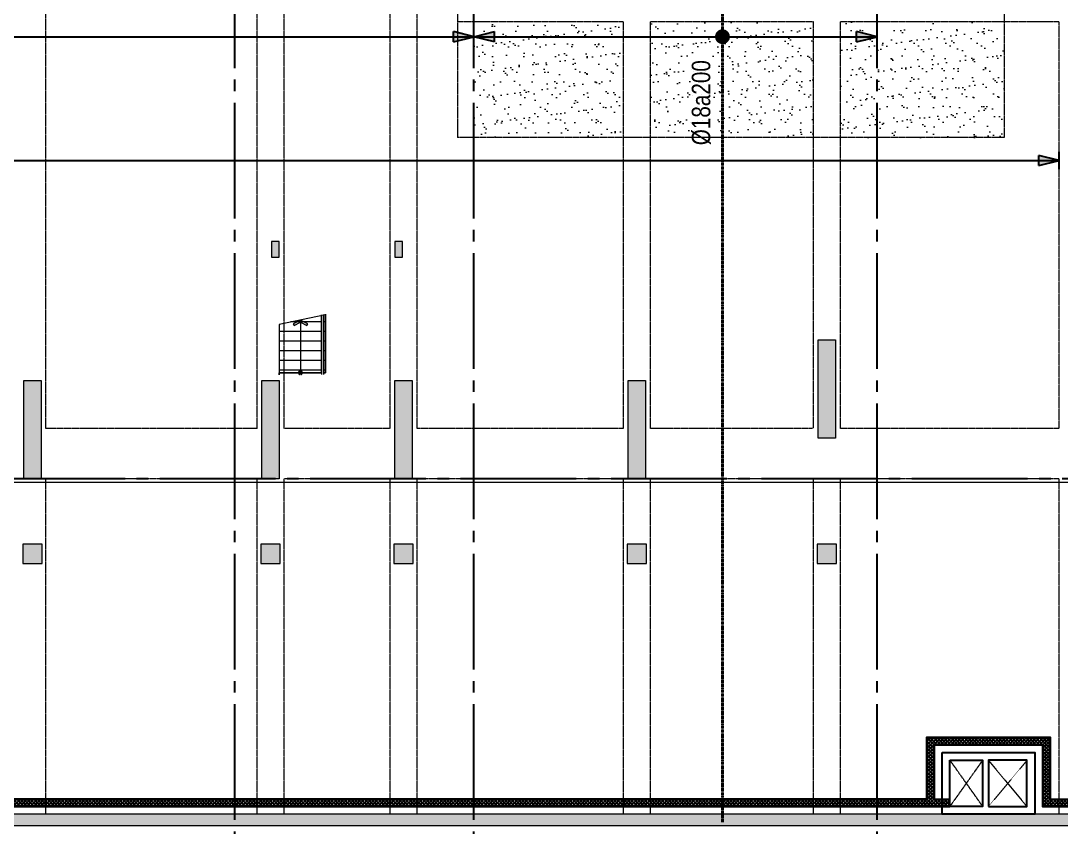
# Model space of a CAD drawing. Header units: millimetres. Extents: x -3819597 to -2591384, y 582389 to 820195.
# Drawn here: x -2701407 to -2674432, y 600944 to 621859 of the extents above; entities that cross this region are included whole.
import ezdxf
from ezdxf.enums import TextEntityAlignment as Align
from ezdxf.xclip import XClip

# ---------------------------------------------------------------- set-up
doc = ezdxf.new("R2010")
doc.units = ezdxf.units.MM
doc.header["$MEASUREMENT"] = 0
doc.header["$XCLIPFRAME"] = 0
for name, pattern in [('CENTER', [2, 1.25, -0.25, 0.25, -0.25]), ('CHG_XX_Cot_Ham 2$0$MB_Luoi truc$0$HTT Hidden 21', [3, 2, -1]), ('CHG_XX_Damsan_Ham 2$0$CHG_XX_Damsan_Ham 2$0$HIDDEN', [0.375, 0.25, -0.125]), ('CHG_XX_Damsan_Ham 2$0$MB Ham 2$0$Hidden21', [3, 2, -1]), ('CHG_XX_Luoi truc$0$MB_Luoi truc$0$Center101', [13, 10, -1, 1, -1]), ('HIDDEN', [0.375, 0.25, -0.125])]:
    doc.linetypes.add(name, pattern=pattern)
doc.layers.get('0').update_dxf_attribs({"lineweight": 9})
doc.layers.get('Defpoints').update_dxf_attribs({"color": 10, "lineweight": 0})
for name, color, linetype in [('02HN. TEXT B', 1, 'Continuous'), ('08HN. SSS X', 6, 'Continuous'), ('12HN. GRID', 1, 'CENTER'), ('CHG_XX_Damsan_Ham 2$0$CHG_XX_Damsan_Ham 2$0$MEP-00-GENERAL-35', 2, 'Continuous'), ('CHG_XX_Damsan_Ham 2$0$MB Ham 2$0$Staircase', 30, 'Continuous'), ('CHG_XX_Damsan_Ham 2$0$MB Ham 2$0$Staircase Hidden', 34, 'CHG_XX_Damsan_Ham 2$0$MB Ham 2$0$Hidden21'), ('CHG_XX_Luoi truc$0$Grid', 34, 'Continuous'), ('CHG_XX_Luoi truc$0$Grid Line', 8, 'CHG_XX_Luoi truc$0$MB_Luoi truc$0$Center101'), ('dim', 51, 'Continuous')]:
    doc.layers.add(name, color=color, linetype=linetype)
for name, color, linetype, lineweight, plot in [('CHG_XX_Cot_Ham 2$0$NS-Column-H2', 90, 'Continuous', 13, False), ('CHG_XX_Cot_Ham 2$0$NS-Column-H2 @ 1', 90, 'Continuous', 13, False), ('CHG_XX_Cot_Ham 2$0$NS-Column-H2 @ 150', 90, 'Continuous', 13, False)]:
    doc.layers.add(name, color=color, linetype=linetype, lineweight=lineweight, plot=plot)
for name, color, linetype, lineweight in [('CHG_XX_Cot_Ham 2$0$NS-Pier-H2', 150, 'Continuous', 13), ('CHG_XX_Cot_Ham 2$0$NS-Pier-H2 @ 1', 150, 'Continuous', 13), ('CHG_XX_Cot_Ham 2$0$NS-Pier-H2 @ 150', 150, 'Continuous', 13), ("CHG_XX_Damsan_Ham 2$0$CHG_XX_Damsan_Ham 2$0$'S_General_Hidden_1 Thin", 1, 'CHG_XX_Damsan_Ham 2$0$CHG_XX_Damsan_Ham 2$0$HIDDEN', 18), ('CHG_XX_Damsan_Ham 2$0$CHG_XX_Damsan_Ham 2$0$CHG_XX_Damsan_Ham 2$0$Start net bao', 3, 'Continuous', 18), ('CHG_XX_Damsan_Ham 2$0$CHG_XX_Damsan_Ham 2$0$DBAO', 3, 'Continuous', 13), ('CHG_XX_Damsan_Ham 2$0$CHG_XX_Damsan_Ham 2$0$DMo', 9, 'CHG_XX_Damsan_Ham 2$0$CHG_XX_Damsan_Ham 2$0$HIDDEN', 9), ('CHG_XX_Damsan_Ham 2$0$CHG_XX_Damsan_Ham 2$0$DTE-MEP-H-SLAB TEXT', 3, 'Continuous', 0), ('CHG_XX_Damsan_Ham 2$0$CHG_XX_Damsan_Ham 2$0$mach ngung thi cong', 6, 'Continuous', 13), ('CHG_XX_Damsan_Ham 2$0$CHG_XX_Damsan_Ham 2$0$Start hatch', 8, 'Continuous', 25), ('CHG_XX_Damsan_Ham 2$0$CHG_XX_Damsan_Ham 2$0$Start net bao', 3, 'Continuous', 18), ('CHG_XX_Damsan_Ham 2$0$HATCH', 57, 'Continuous', 9), ('CHG_XX_Damsan_Ham 2$0$mach ngung thi cong', 6, 'Continuous', 13), ('CHG_XX_Damsan_Ham 2$0$tam cap ram', 8, 'Continuous', 5), ('thep chay suot', 5, 'HIDDEN', 40)]:
    doc.layers.add(name, color=color, linetype=linetype, lineweight=lineweight)
doc.styles.add('[HN042014]STYLE', font='arial.ttf', dxfattribs={"width": 0.8})
doc.styles.add('CHG_XX_Luoi truc$0$MB_Luoi truc$0$Grid A-F$0$VNI-HelveCB', font='VHELVCB_0.TTF')

# ---------------------------------------------------------------- blocks, each defined once
blk = doc.blocks.new('*U690')
at = {"layer": '12HN. GRID', "linetype": 'Continuous'}
h = blk.add_hatch(color=256, dxfattribs=at)
h.dxf.hatch_style = 1
h.paths.add_polyline_path([(-44, 1971.4), (44, 1971.4), (0, 2147.4)])
h = blk.add_hatch(color=256, dxfattribs=at)
h.dxf.hatch_style = 1
h.paths.add_polyline_path([(0, -1335.9), (44, -1159.9), (-44, -1159.9)])
for p, q in [((-75, 2147.4), (75, 2147.4)), ((-44, 1971.4), (0, 2147.4)), ((0, 2147.4), (0, -1335.9)), ((0, 2147.4), (44, 1971.4)), ((-44, 1971.4), (44, 1971.4)), ((-44, -1159.9), (44, -1159.9)), ((-44, -1159.9), (0, -1335.9)), ((0, -1335.9), (44, -1159.9)), ((-75, -1335.9), (75, -1335.9))]:
    blk.add_line(p, q, dxfattribs=at)
at = {"layer": '12HN. GRID', "linetype": 'Continuous', "const_width": 64, "flags": 128}
blk.add_lwpolyline([(-32, 0, 1), (32, 0, 1)], format="xyb", close=True, dxfattribs=at)
at = {"layer": 'thep chay suot', "linetype": 'HIDDEN', "ltscale": 10}
blk.add_line((-6789.6, 0), (332, 0), dxfattribs=at)
at = {"layer": 'thep chay suot', "linetype": 'ByBlock', "ltscale": 0.001}
for p, q in [((-6789.6, 0), (-6789.6, 0)), ((332, 0), (332, -87.3))]:
    blk.add_line(p, q, dxfattribs=at)
at = {"layer": '02HN. TEXT B', "linetype": 'ByBlock', "style": '[HN042014]STYLE', "width": 0.8, "flags": 8}
blk.add_attdef('1', text='', height=160, dxfattribs=at).set_placement((-938.4, 185.3), align=Align.MIDDLE_LEFT)
blk.add_attdef('0', text='', height=160, dxfattribs=at).set_placement((-351.3, 10.6), align=Align.MIDDLE_CENTER)
at = {"layer": 'Defpoints', "color": 9, "linetype": 'ByBlock', "style": '[HN042014]STYLE', "width": 0.8, "flags": 9}
for tag, p in [('2', (-8911.6, -1744.7)), ('3', (-8911.6, -2149.5)), ('4', (-8911.6, -2554.3)), ('5', (-8911.6, -2944.7))]:
    blk.add_attdef(tag, text='', height=250, dxfattribs=at).set_placement(p, align=Align.MIDDLE_CENTER)
blk = doc.blocks.new('*U258')
at = {"layer": '12HN. GRID', "linetype": 'Continuous'}
h = blk.add_hatch(color=256, dxfattribs=at)
h.dxf.hatch_style = 1
h.paths.add_polyline_path([(0, -14806.9), (44, -14630.9), (-44, -14630.9)])
for p, q in [((0, 4984.8), (0, -14806.9)), ((-44, -14630.9), (44, -14630.9)), ((-44, -14630.9), (0, -14806.9)), ((0, -14806.9), (44, -14630.9)), ((-75, -14806.9), (75, -14806.9))]:
    blk.add_line(p, q, dxfattribs=at)
at = {"layer": '02HN. TEXT B', "linetype": 'ByBlock', "style": '[HN042014]STYLE', "width": 0.8, "flags": 8}
blk.add_attdef('1', text='', height=160, dxfattribs=at).set_placement((-824.1, 140), align=Align.MIDDLE_LEFT)
blk.add_attdef('0', text='', height=160, dxfattribs=at).set_placement((1102.5, 160), align=Align.MIDDLE_CENTER)
at = {"layer": 'Defpoints', "color": 9, "linetype": 'ByBlock', "style": '[HN042014]STYLE', "width": 0.8, "flags": 9}
for tag, p in [('2', (2792.5, 6154.9)), ('3', (2792.5, 5750.2)), ('4', (2792.5, 5345.4)), ('5', (2792.5, 4954.9))]:
    blk.add_attdef(tag, text='', height=250, dxfattribs=at).set_placement(p, align=Align.MIDDLE_CENTER)
blk = doc.blocks.new('*U1035')
at = {"layer": 'CHG_XX_Cot_Ham 2$0$NS-Pier-H2 @ 1'}
h = blk.add_hatch(color=256, dxfattribs=at)
h.dxf.hatch_style = 1
h.paths.add_polyline_path([(450, 0), (0, 0), (0, -2550), (450, -2550)])
at = {"layer": 'CHG_XX_Cot_Ham 2$0$NS-Pier-H2 @ 150'}
h = blk.add_hatch(color=256, dxfattribs=at)
h.dxf.hatch_style = 1
h.paths.add_polyline_path([(450, 0), (0, 0), (0, -2550), (450, -2550)])
blk = doc.blocks.new('CHG_XX_Cot_Ham 2$0$Block A_C450x2250')
at = {"layer": 'CHG_XX_Cot_Ham 2$0$NS-Pier-H2'}
blk.add_lwpolyline([(450, -2550), (0, -2550), (0, 0), (450, 0)], close=True, dxfattribs=at)
blk.add_blockref('*U1035', (0, 0), dxfattribs=at)
blk = doc.blocks.new('*U1037')
at = {"layer": 'CHG_XX_Cot_Ham 2$0$NS-Column-H2 @ 1'}
h = blk.add_hatch(color=256, dxfattribs=at)
h.dxf.hatch_style = 1
h.paths.add_polyline_path([(-250, -250), (-250, 250), (250, 250), (250, -250)])
at = {"layer": 'CHG_XX_Cot_Ham 2$0$NS-Column-H2 @ 150'}
h = blk.add_hatch(color=256, dxfattribs=at)
h.dxf.hatch_style = 1
h.paths.add_polyline_path([(-250, -250), (-250, 250), (250, 250), (250, -250)])
blk = doc.blocks.new('CHG_XX_Cot_Ham 2$0$500x500')
at = {"layer": 'CHG_XX_Cot_Ham 2$0$NS-Column-H2'}
blk.add_lwpolyline([(250, -250), (250, 250), (-250, 250), (-250, -250)], close=True, dxfattribs=at)
blk.add_blockref('*U1037', (0, 0), dxfattribs=at)
blk = doc.blocks.new('*U1029')
at = {"layer": 'CHG_XX_Luoi truc$0$Grid Line'}
blk.add_line((0, 0), (0, 608), dxfattribs=at)
at = {"layer": 'CHG_XX_Luoi truc$0$Grid', "lineweight": -2, "style": 'CHG_XX_Luoi truc$0$MB_Luoi truc$0$Grid A-F$0$VNI-HelveCB'}
for tag, p in [('GRIDSUB', (0, 617)), ('GRID', (0, -9))]:
    blk.add_attdef(tag, text='', height=5, dxfattribs=at).set_placement(p, align=Align.MIDDLE)
blk = doc.blocks.new('*U1031')
at = {"layer": 'CHG_XX_Luoi truc$0$Grid Line'}
blk.add_line((0, 0), (0, 438), dxfattribs=at)
at = {"layer": 'CHG_XX_Luoi truc$0$Grid', "lineweight": -2, "style": 'CHG_XX_Luoi truc$0$MB_Luoi truc$0$Grid A-F$0$VNI-HelveCB'}
for tag, p in [('GRIDSUB', (0, 447)), ('GRID', (0, -9))]:
    blk.add_attdef(tag, text='', height=5, dxfattribs=at).set_placement(p, align=Align.MIDDLE)
blk = doc.blocks.new('CHG_XX_Luoi truc')
at = {"layer": 'CHG_XX_Luoi truc$0$Grid', "xscale": 300, "yscale": 300, "zscale": 300}
for p in [(70650, -12747), (76850, -12747), (87300, -12747)]:
    blk.add_blockref('*U1029', p, dxfattribs=at)
at = {"layer": 'CHG_XX_Luoi truc$0$Grid', "xscale": 300.0000000000013, "yscale": 300.0000000000013, "zscale": 300.0000000000013, "rotation": 90}
blk.add_blockref('*U1031', (110703, 0), dxfattribs=at)
blk = doc.blocks.new('CHG_XX_Cot_Ham 2')
at = {"layer": 'CHG_XX_Cot_Ham 2$0$NS-Column-H2'}
h = blk.add_hatch(color=256, dxfattribs=at)
h.dxf.hatch_style = 1
h.paths.add_polyline_path([(71600, 5750), (71800, 5750), (71800, 6150), (71600, 6150)])
h = blk.add_hatch(color=256, dxfattribs=at)
h.dxf.hatch_style = 1
h.paths.add_polyline_path([(74800, 5750), (75000, 5750), (75000, 6150), (74800, 6150)])
at = {"layer": 'CHG_XX_Cot_Ham 2$0$NS-Pier-H2'}
h = blk.add_hatch(color=256, dxfattribs=at)
h.dxf.hatch_style = 1
h.paths.add_polyline_path([(99639.2, 163400), (-10900, 163400), (-10900, 85450), (-300, 85450), (-300, 84050), (32350, 84050), (32350, -9000), (103575.5, -9000), (106050, -6022), (106050, 158254.3)])
h.paths.add_polyline_path([(99533.7, 163100), (105750, 158110.4), (105750, 90450), (105650, 90450), (105750, 90450), (105750, 13850), (105750, 13722.3), (105750, -5913.6), (103434.7, -8700), (93599.8, -8700), (93299.8, -8700), (32650, -8700), (32650, 84350), (0, 84350), (0, 85750), (-10600, 85750), (-10600, 163100), (93600, 163100)], flags=16)
at = {"layer": 'CHG_XX_Cot_Ham 2$0$NS-Column-H2'}
for points in [[(71600, 5750), (71800, 5750), (71800, 6150), (71600, 6150)], [(74800, 5750), (75000, 5750), (75000, 6150), (74800, 6150)]]:
    blk.add_lwpolyline(points, close=True, dxfattribs=at)
at = {"layer": 'CHG_XX_Cot_Ham 2$0$NS-Pier-H2'}
for p, q in [((93599.8, -8700), (32650, -8700)), ((103575.5, -9000), (32350, -9000))]:
    blk.add_line(p, q, dxfattribs=at)
at = {"layer": 'CHG_XX_Cot_Ham 2$0$NS-Pier-H2', "linetype": 'CHG_XX_Cot_Ham 2$0$MB_Luoi truc$0$HTT Hidden 21'}
blk.add_lwpolyline([(99639.2, 163400), (106050, 158254.3), (106050, -6022), (103575.5, -9000), (32350, -9000), (32350, 84050), (-300, 84050), (-300, 85450), (-10900, 85450), (-10900, 163400)], close=True, dxfattribs=at)
at = {"layer": 'CHG_XX_Cot_Ham 2$0$NS-Column-H2'}
for p in [(65400, -1950), (71575, -1950), (75025, -1950), (81075, -1950), (86000, -1950)]:
    blk.add_blockref('CHG_XX_Cot_Ham 2$0$500x500', p, dxfattribs=at)
at = {"layer": 'CHG_XX_Cot_Ham 2$0$NS-Pier-H2'}
for name, p in [('CHG_XX_Luoi truc', (0, 0)), ('CHG_XX_Cot_Ham 2$0$Block A_C450x2250', (85775, 3600)), ('CHG_XX_Cot_Ham 2$0$Block A_C450x2250', (65175, 2550)), ('CHG_XX_Cot_Ham 2$0$Block A_C450x2250', (71350, 2550)), ('CHG_XX_Cot_Ham 2$0$Block A_C450x2250', (74800, 2550)), ('CHG_XX_Cot_Ham 2$0$Block A_C450x2250', (80850, 2550))]:
    blk.add_blockref(name, p, dxfattribs=at)
blk = doc.blocks.new('CHG_XX_Damsan_Ham 2$0$CHG_XX_Damsan_Ham 2$0$sdfsgdh')
at = {"layer": 'CHG_XX_Damsan_Ham 2$0$CHG_XX_Damsan_Ham 2$0$Start hatch', "ltscale": 0.5}
h = blk.add_hatch(dxfattribs=at)
h.set_pattern_fill('ANSI37', color=256, scale=500)
h.set_pattern_definition([(45, (273994.73, -7150), (-44.194174, 44.194174), []), (135, (273994.73, -7150), (-44.194174, -44.194174), [])])
h.paths.add_polyline_path([(99888, -169200), (99488, -169200), (99488, -167800), (102288, -167800), (102288, -169400), (103600, -169400), (103600, -146850), (103600, -146650), (103400, -146650), (103400, -169200), (102488, -169200), (102488, -167600), (99288, -167600), (99288, -169200), (45350, -169200), (45350, -169400), (99888, -169400)])
at = {"layer": 'CHG_XX_Damsan_Ham 2$0$CHG_XX_Damsan_Ham 2$0$DTE-MEP-H-SLAB TEXT', "color": 2, "ltscale": 0.5}
for p, q in [((99488, -169200), (99888, -169200)), ((99888, -169200), (99888, -169400))]:
    blk.add_line(p, q, dxfattribs=at)
at = {"layer": 'CHG_XX_Damsan_Ham 2$0$CHG_XX_Damsan_Ham 2$0$DTE-MEP-H-SLAB TEXT', "color": 2, "ltscale": 0.5, "flags": 128}
blk.add_lwpolyline([(102488, -169200), (103400, -169200), (103400, -146650), (116050, -146650), (116050, -126126)], dxfattribs=at)
at = {"layer": 'CHG_XX_Damsan_Ham 2$0$CHG_XX_Damsan_Ham 2$0$MEP-00-GENERAL-35'}
for points in [[(99488, -169200), (99488, -167800), (102288, -167800), (102288, -169400), (103600, -169400), (103600, -146850), (116250, -146850), (116250, -125526)], [(43750, -166800), (45350, -166800), (45350, -169200), (99288, -169200)], [(43750, -167000), (45150, -167000), (45150, -169400), (99888, -169400)], [(99288, -169200), (99288, -167600), (102488, -167600), (102488, -169200)]]:
    blk.add_lwpolyline(points, dxfattribs=at)
for points in [[(99688, -168000), (102088, -168000), (102088, -169600), (99688, -169600)], [(99888, -168200), (100738, -168200), (100738, -169400), (99888, -169400)], [(100888, -169400), (101888, -169400), (101888, -168200), (100888, -168200)]]:
    blk.add_lwpolyline(points, close=True, dxfattribs=at)
blk = doc.blocks.new('CHG_XX_Damsan_Ham 2$0$MB Ham 2$0$Arrow 60')
at = {"linetype": 'ByBlock', "lineweight": -2}
h = blk.add_hatch(color=0, dxfattribs=at)
h.paths.add_polyline_path([(1.88, 0.94), (1.65, 1.38), (0, 0.56), (-1.65, 1.38), (-1.88, 0.94), (0, 0)], flags=17)
h.paths.add_polyline_path([(1.65, 1.38), (1.88, 0.94), (0, 0), (-1.88, 0.94), (-1.65, 1.38), (0, 0.56)])
blk.add_hatch(color=0, dxfattribs=at).paths.add_polyline_path([(1.65, 1.38), (1.88, 0.94), (0, 0), (-1.88, 0.94), (-1.65, 1.38), (0, 0.56)])
at = {"color": 0, "linetype": 'ByBlock', "lineweight": -2}
blk.add_lwpolyline([(1.65, 1.38), (1.88, 0.94), (0, 0), (-1.88, 0.94), (-1.65, 1.38), (0, 0.56)], close=True, dxfattribs=at)
blk = doc.blocks.new('CHG_XX_Damsan_Ham 2$0$MB Ham 2$0$Dot')
at = {"linetype": 'ByBlock', "lineweight": -2}
h = blk.add_hatch(color=0, dxfattribs=at)
edge = h.paths.add_edge_path()
edge.add_arc((0, 0), 0.5, 0, 360)
at = {"color": 0, "linetype": 'ByBlock', "lineweight": -2}
blk.add_line((0, -1), (0, 1), dxfattribs=at)
blk.add_circle((0, 0), 0.5, dxfattribs=at)
blk = doc.blocks.new('*U966')
at = {"layer": 'CHG_XX_Damsan_Ham 2$0$tam cap ram'}
h = blk.add_hatch(dxfattribs=at)
h.set_pattern_fill('_USER', color=256, scale=250, angle=90, pattern_type=0)
h.set_pattern_definition([(90, (2200, 2550), (-250, 2e-14), [])])
h.paths.add_polyline_path([(1200, 2550), (3200, 2550), (3200, 1450), (1200, 1450)])
h.paths.add_polyline_path([(1200, 1400), (3200, 1400), (3200, 1350), (1200, 1350)])
h.paths.add_polyline_path([(1200, 1200), (3200, 1200), (3200, 1150), (1200, 1150)])
h.paths.add_polyline_path([(1200, 1100), (3200, 1100), (3200, 0), (1200, 0)])
at = {"layer": 'CHG_XX_Damsan_Ham 2$0$MB Ham 2$0$Staircase'}
for p, q in [((1200, 0), (1200, 1100)), ((3200, 0), (3200, 1100)), ((0, 0), (4400, 0))]:
    blk.add_line(p, q, dxfattribs=at)
at = {"layer": 'CHG_XX_Damsan_Ham 2$0$MB Ham 2$0$Staircase Hidden'}
for p, q in [((4400, 2550), (4400, 0)), ((4400, 1200), (4400, 1350))]:
    blk.add_line(p, q, dxfattribs=at)
at = {"layer": 'CHG_XX_Damsan_Ham 2$0$tam cap ram'}
for p, q in [((0, 0), (0, 2550)), ((0, 2550), (4400, 2550)), ((1200, 1450), (1200, 2550)), ((1598, 1350), (1848, 2550)), ((1700, 1350), (1950, 2550)), ((3200, 1450), (3200, 2550)), ((600, 550), (600, 2000)), ((600, 2000), (3800, 2000)), ((3800, 550), (3800, 2000)), ((1100, 1100), (1100, 1450)), ((1100, 1450), (3300, 1450)), ((1150, 1150), (1150, 1400)), ((1150, 1400), (3250, 1400)), ((1200, 1150), (1200, 1400)), ((1200, 1400), (1200, 1350)), ((1200, 1350), (3200, 1350)), ((3200, 1150), (3200, 1400)), ((3250, 1150), (3250, 1400)), ((3300, 1100), (3300, 1450)), ((1100, 1100), (3300, 1100)), ((1150, 1150), (3250, 1150)), ((1200, 1200), (3200, 1200)), ((1200, 1200), (1200, 1150)), ((600, 550), (3800, 550))]:
    blk.add_line(p, q, dxfattribs=at)
for points in [[(1200, 2550), (3200, 2550), (3200, 1450), (1200, 1450)], [(1200, 1400), (3200, 1400), (3200, 1350), (1200, 1350)], [(1200, 1200), (3200, 1200), (3200, 1150), (1200, 1150)], [(1200, 1100), (3200, 1100), (3200, 0), (1200, 0)]]:
    blk.add_lwpolyline(points, close=True, dxfattribs=at)
for centre, start, end in [((1200, 1350), 90, 180), ((3200, 1350), 0, 90), ((1200, 1200), 180, 270), ((3200, 1200), 270, 0)]:
    blk.add_arc(centre, 1200, start, end, dxfattribs=at)
at = {"layer": 'CHG_XX_Damsan_Ham 2$0$tam cap ram', "yscale": 100, "zscale": 100}
for name, p, xscale, rotation in [('CHG_XX_Damsan_Ham 2$0$MB Ham 2$0$Arrow 60', (1835, 2000), 100, 270), ('CHG_XX_Damsan_Ham 2$0$MB Ham 2$0$Dot', (3200, 2000), 100, 270), ('CHG_XX_Damsan_Ham 2$0$MB Ham 2$0$Arrow 60', (3200, 550), -100, 90)]:
    blk.add_blockref(name, p, dxfattribs=dict(at, xscale=xscale, rotation=rotation))
blk = doc.blocks.new('CHG_XX_Damsan_Ham 2$0$ArchStaireH2')
ref = blk.add_blockref('*U966', (62100, -135100), dxfattribs=dict(xscale=-1, rotation=90))
XClip(ref).set_block_clipping_path([(3245.9391821827, 1350), (3249.9999999999, 2550), (1945, 2550), (1665.0884094681, 1288.6593370358)])
blk = doc.blocks.new('CHG_XX_Damsan_Ham 2', base_point=(3089256, -609981))
at = {"layer": 'CHG_XX_Damsan_Ham 2$0$HATCH'}
h = blk.add_hatch(dxfattribs=at)
h.set_pattern_fill('AR-SAND', color=256, scale=262.5)
h.paths.add_polyline_path([(80725, 11850), (76850, 11850), (76850, 8850), (80725, 8850)])
h = blk.add_hatch(dxfattribs=at)
h.set_pattern_fill('AR-SAND', color=256, scale=262.5)
h.paths.add_polyline_path([(85650, 11850), (81425, 11850), (81425, 8850), (85650, 8850)])
h = blk.add_hatch(dxfattribs=at)
h.set_pattern_fill('AR-SAND', color=256, scale=262.5)
h.paths.add_polyline_path([(87300, 11850), (86350, 11850), (86350, 8850), (87300, 8850)])
h = blk.add_hatch(dxfattribs=at)
h.set_pattern_fill('AR-SAND', color=256, scale=262.5)
h.paths.add_polyline_path([(90600, 11850), (87300, 11850), (87300, 8850), (90600, 8850)])
at = {"layer": "CHG_XX_Damsan_Ham 2$0$CHG_XX_Damsan_Ham 2$0$'S_General_Hidden_1 Thin", "ltscale": 10}
for p, q in [((90600, 23519), (90600, 8850)), ((65750, 1300), (65750, 12250)), ((71225, 1300), (71225, 12250)), ((71925, 1300), (71925, 12250)), ((74675, 1300), (74675, 12250)), ((75375, 1300), (75375, 12250)), ((76425, 12250), (76425, 8850)), ((80725, 11850), (76425, 11850)), ((80725, 1300), (80725, 11850)), ((85650, 11850), (81425, 11850)), ((81425, 1300), (81425, 11850)), ((85650, 1302), (85650, 11850)), ((92025, 11850), (86350, 11850)), ((86350, 1300), (86350, 11850)), ((92025, 1301), (92025, 11850)), ((90600, 8850), (76425, 8850)), ((71225, 1300), (65750, 1300)), ((74675, 1300), (71925, 1300)), ((80725, 1300), (75375, 1300)), ((85625, 1300), (81425, 1300)), ((92025, 1300), (86350, 1300)), ((80725, -8700), (80725, 3)), ((81425, -8700), (81425, 3)), ((85650, -8700), (85650, 2)), ((86350, -8700), (86350, 2)), ((71225, 0), (65750, 0)), ((65750, -8700), (65750, 0)), ((71225, -8700), (71225, 0)), ((74675, 0), (71925, 0)), ((71925, -8700), (71925, 0)), ((74675, -8700), (74675, 0)), ((80725, 0), (75375, 0)), ((75375, -8700), (75375, 0)), ((85650, 0), (81425, 0)), ((92025, 0), (86350, 0)), ((92025, -8700), (92025, 0))]:
    blk.add_line(p, q, dxfattribs=at)
at = {"layer": 'CHG_XX_Damsan_Ham 2$0$CHG_XX_Damsan_Ham 2$0$CHG_XX_Damsan_Ham 2$0$Start net bao'}
for points in [[(-10900, 163400), (99639, 163400), (106050, 158250), (106050, -6022), (103576, -9000), (32350, -9000), (32350, 84050), (-300, 84050)], [(93300, -8700), (32650, -8700), (32650, 84350), (0, 84350)]]:
    blk.add_lwpolyline(points, dxfattribs=at)
at = {"layer": 'CHG_XX_Damsan_Ham 2$0$CHG_XX_Damsan_Ham 2$0$DMo'}
for p, q in [((89188, -7300), (90038, -8500)), ((90038, -7300), (89188, -8500)), ((90188, -7300), (91188, -8500)), ((91188, -7300), (90188, -8500))]:
    blk.add_line(p, q, dxfattribs=at)
at = {"layer": 'CHG_XX_Damsan_Ham 2$0$CHG_XX_Damsan_Ham 2$0$mach ngung thi cong'}
blk.add_lwpolyline([(38000, 23700), (75851, 23700), (75851, 50950), (99650, 50950), (99650, -100), (38000, -100)], close=True, dxfattribs=at)
at = {"layer": 'CHG_XX_Damsan_Ham 2$0$CHG_XX_Damsan_Ham 2$0$Start net bao'}
for points in [[(-10900, 163400), (99639, 163400), (106050, 158250), (106050, -6022), (103576, -9000), (32350, -9000), (32350, 84050), (-300, 84050)], [(93300, -8700), (32650, -8700), (32650, 84350), (0, 84350)]]:
    blk.add_lwpolyline(points, dxfattribs=at)
at = {"layer": 'CHG_XX_Damsan_Ham 2$0$mach ngung thi cong'}
blk.add_lwpolyline([(38000, 23900), (75549, 23900), (75549, 50950), (99650, 50950), (99650, -100), (38000, -100)], close=True, dxfattribs=at)
at = {"layer": 'CHG_XX_Damsan_Ham 2$0$CHG_XX_Damsan_Ham 2$0$DBAO'}
blk.add_blockref('CHG_XX_Cot_Ham 2', (0, 0), dxfattribs=at)
at = {"layer": 'CHG_XX_Damsan_Ham 2$0$CHG_XX_Damsan_Ham 2$0$DTE-MEP-H-SLAB TEXT'}
blk.add_blockref('CHG_XX_Damsan_Ham 2$0$CHG_XX_Damsan_Ham 2$0$sdfsgdh', (-10700, 160900), dxfattribs=at)
at = {"layer": 'CHG_XX_Damsan_Ham 2$0$HATCH'}
for name, p in [('CHG_XX_Cot_Ham 2', (0, 0)), ('CHG_XX_Damsan_Ham 2$0$ArchStaireH2', (12250, 141050))]:
    blk.add_blockref(name, p, dxfattribs=at)
blk = doc.blocks.new('*U939')
at = {"layer": '12HN. GRID', "linetype": 'Continuous'}
h = blk.add_hatch(color=256, dxfattribs=at)
h.dxf.hatch_style = 1
h.paths.add_polyline_path([(0, -6433.8), (44, -6257.8), (-44, -6257.8)])
for p, q in [((0, 8166.2), (0, -6433.8)), ((-44, -6257.8), (44, -6257.8)), ((-44, -6257.8), (0, -6433.8)), ((0, -6433.8), (44, -6257.8)), ((-75, -6433.8), (75, -6433.8))]:
    blk.add_line(p, q, dxfattribs=at)
at = {"layer": '02HN. TEXT B', "linetype": 'ByBlock', "style": '[HN042014]STYLE', "width": 0.8, "flags": 8}
blk.add_attdef('1', text='', height=160, dxfattribs=at).set_placement((-938.4, 185.3), align=Align.MIDDLE_LEFT)
blk.add_attdef('0', text='', height=160, dxfattribs=at).set_placement((-351.3, 10.6), align=Align.MIDDLE_CENTER)
at = {"layer": 'Defpoints', "color": 9, "linetype": 'ByBlock', "style": '[HN042014]STYLE', "width": 0.8, "flags": 9}
for tag, p in [('2', (-8911.6, -1744.7)), ('3', (-8911.6, -2149.5)), ('4', (-8911.6, -2554.3)), ('5', (-8911.6, -2944.7))]:
    blk.add_attdef(tag, text='', height=250, dxfattribs=at).set_placement(p, align=Align.MIDDLE_CENTER)

msp = doc.modelspace()

# ---------------------------------------------------------------- block references
at = {"layer": '08HN. SSS X', "linetype": 'Continuous', "xscale": 3, "yscale": 3, "zscale": 3, "rotation": 90}
msp.add_blockref('*U258', (-2718902.3, 618237.7), dxfattribs=at)
at = {"layer": 'dim'}
msp.add_blockref('CHG_XX_Damsan_Ham 2', (322749.3, 0), dxfattribs=at)
at = {"layer": 'thep chay suot', "xscale": 3, "yscale": 3, "zscale": 3, "rotation": 90}
msp.add_blockref('*U939', (-2708958.1, 621447.2), dxfattribs=at)
at = {"layer": 'thep chay suot'}
ref = msp.add_blockref('*U690', (-2683214.5, 621447.2), dxfattribs=dict(at, xscale=3, yscale=3, zscale=3, rotation=90))
ref.add_attrib('1', '%%c18a200', dxfattribs={"layer": '02HN. TEXT B', "linetype": 'ByBlock', "height": 480, "rotation": 90, "style": '[HN042014]STYLE', "width": 0.8}).set_placement((-2683770.4, 618631.9), align=Align.MIDDLE_LEFT)

doc.saveas('drawing.dxf')
